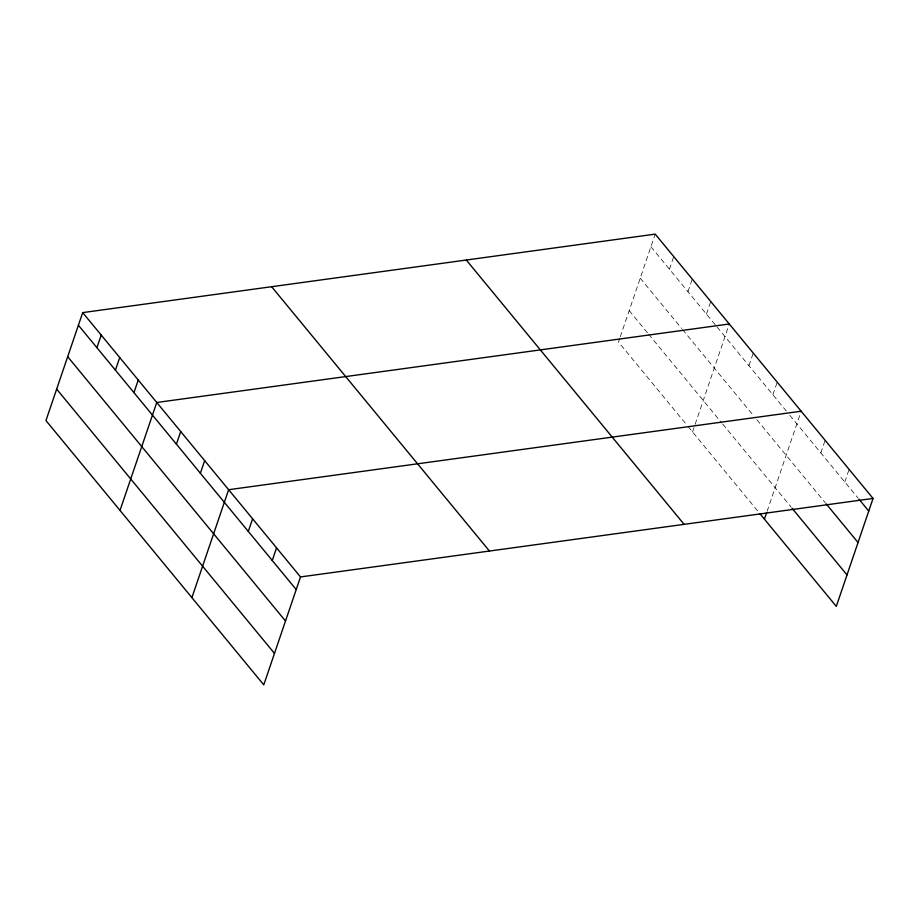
<?xml version="1.0" encoding="UTF-8"?>
<svg xmlns="http://www.w3.org/2000/svg" width="919" height="919" viewBox="0 0 919 919"><rect width="100%" height="100%" fill="white"/><g stroke="black" fill="none" stroke-linecap="round" stroke-linejoin="round"><path stroke-width="0.69" stroke-dasharray="4.59 3.45" d="M619.82 338.135L618.487 342.063L687.251 425.52M620.268 336.825L655.224 234.127M669.446 269.221L673.742 256.596M687.963 291.691L692.26 279.066M706.47 314.149L710.778 301.524M692.547 431.93L729.284 323.993M748.951 365.693L753.247 353.068M772.913 394.768L777.21 382.143M767.101 511.297L801.173 411.218M820.828 452.918L825.124 440.293M844.791 482.004L849.087 469.368M650.928 246.751L716.177 325.923M717.05 326.992L786.227 410.931M789.777 415.239L858.105 498.155M640.221 278.204L681.657 328.485M682.541 329.565L753.327 415.457M756.877 419.765L825.205 502.682M629.193 310.611L647.711 333.08M648.584 334.148L721.886 423.096M722.771 424.176L791.11 507.093M688.136 426.588L759.094 512.699"/><path stroke-width="1.38" d="M82.699 312.609L45.95 420.557L263.776 684.873L300.513 576.937L82.699 312.609L655.224 234.127L873.05 498.443L836.301 606.391L759.99 513.778M96.909 347.704L101.205 335.079M115.426 370.173L119.723 357.548M133.944 392.643L138.241 380.018M120.01 510.424L156.758 402.488L729.284 323.993M176.414 444.187L180.71 431.562M200.376 473.262L204.673 460.637M191.887 597.649L228.636 489.712L801.173 411.218M248.302 531.412L252.599 518.787M272.254 560.487L276.55 547.862M764.424 519.166L766.653 512.607M300.513 576.937L873.05 498.443M858.989 499.224L868.754 511.079M826.101 503.761L858.047 542.532M791.994 508.173L847.008 574.938M466.289 260.031L684.115 524.347M271.633 286.717L489.448 551.032M78.402 325.234L296.217 589.561M67.684 356.698L285.51 621.014M56.656 389.105L274.482 653.42"/></g></svg>
